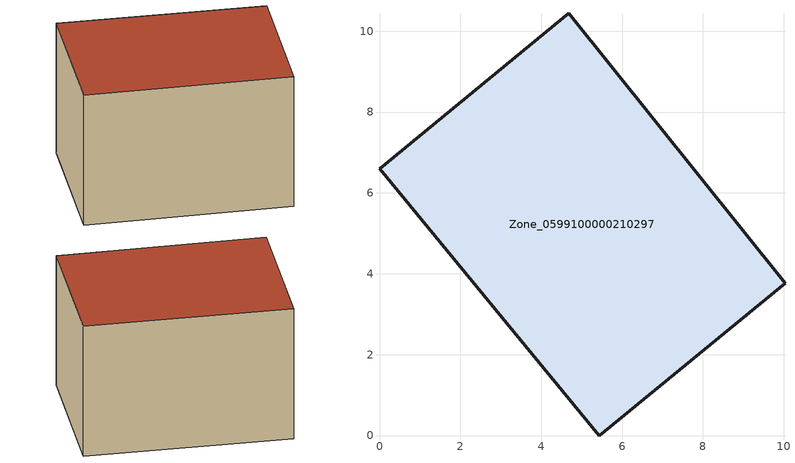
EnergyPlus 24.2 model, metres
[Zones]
Zone_0599100000210297
 floor ground (C_G): 4.68,10.44 10.03,3.76 5.44,0 0,6.6 z3.09
 wall outside (C_F): 5.44,0 10.03,3.76 4.68,10.44 0,6.6 5.44,0 z3.09:9.02
 roof outside (C_R): 10.03,3.76 4.68,10.44 0,6.6 5.44,0 z9.02
[BUILDING]
Pand.0599100000210297: North Axis=0; Terrain=City; Loads Convergence Tolerance Value=0.04; Temperature Convergence Tolerance Value=0.4; Solar Distribution=FullExterior; Maximum Number of Warmup Days=25; Minimum Number of Warmup Days=1
[Site:Location]
Rotterdam.The.Hague.AP_ZH_NLD Design_Conditions: Latitude=51.96; Longitude=4.45; Time Zone=1; Elevation=-4.5
[SITE:GROUNDTEMPERATURE:BUILDINGSURFACE]
18, 18, 18, 18, 18, 18, 18, 18, 18, 18, 18, 18
[MATERIAL] Thermal Absorptance=0.9; Solar Absorptance=0.7; Visible Absorptance=0.7
Name | Roughness | Thickness | Conductivity | Density | Specific Heat
G.TI.1946-1964 | MediumSmooth | 0.15 | 1 | 540 | 1210
F.TI.1946-1964 | Rough | 0.3 | 0.857143 | 1920 | 840
R.TI.1946-1964 | MediumRough | 0.2 | 0.277778 | 1500 | 1000
[CONSTRUCTION]
C_G: G.TI.1946-1964
C_F: F.TI.1946-1964
C_R: R.TI.1946-1964
[ZONE]
Zone_0599100000210297: Type=1; Multiplier=1; Ceiling Height=Autocalculate; Volume=Autocalculate; Floor Area=autocalculate; Part of Total Floor Area=Yes
[ZONEINFILTRATION:DESIGNFLOWRATE]
Infil_Zone_0599100000210297: Zone or ZoneList or Space or SpaceList=Zone_0599100000210297; Schedule=AlwaysOn; Design Flow Rate Calculation Method=Flow/Area; Flow Rate per Floor Area=0.003; Constant Term Coefficient=1; Temperature Term Coefficient=0; Velocity Term Coefficient=0; Velocity Squared Term Coefficient=0
[HVACTEMPLATE:ZONE:IDEALLOADSAIRSYSTEM]
Zone_0599100000210297: Maximum Heating Supply Air Temperature=50; Minimum Cooling Supply Air Temperature=13; Maximum Heating Supply Air Humidity Ratio=0.0156; Minimum Cooling Supply Air Humidity Ratio=0.0077; Heating Limit=NoLimit; Cooling Limit=NoLimit; Dehumidification Control Type=ConstantSensibleHeatRatio; Cooling Sensible Heat Ratio=0.7; Dehumidification Setpoint=60; Humidification Control Type=None; Humidification Setpoint=30; Outdoor Air Method=None; Outdoor Air Flow Rate per Person=0.00944; Outdoor Air Flow Rate per Zone Floor Area=0; Outdoor Air Flow Rate per Zone=0; Demand Controlled Ventilation Type=None; Outdoor Air Economizer Type=NoEconomizer; Heat Recovery Type=None; Sensible Heat Recovery Effectiveness=0.7; Latent Heat Recovery Effectiveness=0.65
[ZONECONTROL:THERMOSTAT]
ThermostatControl_Zone_0599100000210297: Zone or ZoneList=Zone_0599100000210297; Control Type Schedule=DualSetpointControlType; Control 1=Thermostat_Zone_0599100000210297; Temperature Difference Between Cutout And Setpoint=0
[THERMOSTATSETPOINT:DUALSETPOINT]
Thermostat_Zone_0599100000210297: Heating Setpoint Temperature Schedule=HeatingSetpoint_Zone_0599100000210297; Cooling Setpoint Temperature Schedule=CoolingSetpoint_Zone_0599100000210297
[SCHEDULE:COMPACT]
HeatingSetpoint_Zone_0599100000210297: Through: 12/31, For: AllDays, Until: 24:00, 21
CoolingSetpoint_Zone_0599100000210297: Through: 12/31, For: AllDays, Until: 24:00, 24
DualSetpointControlType: Through: 12/31, For: AllDays, Until: 24:00, 4
AlwaysOn: Through: 12/31, For: AllDays, Until: 24:00, 1
